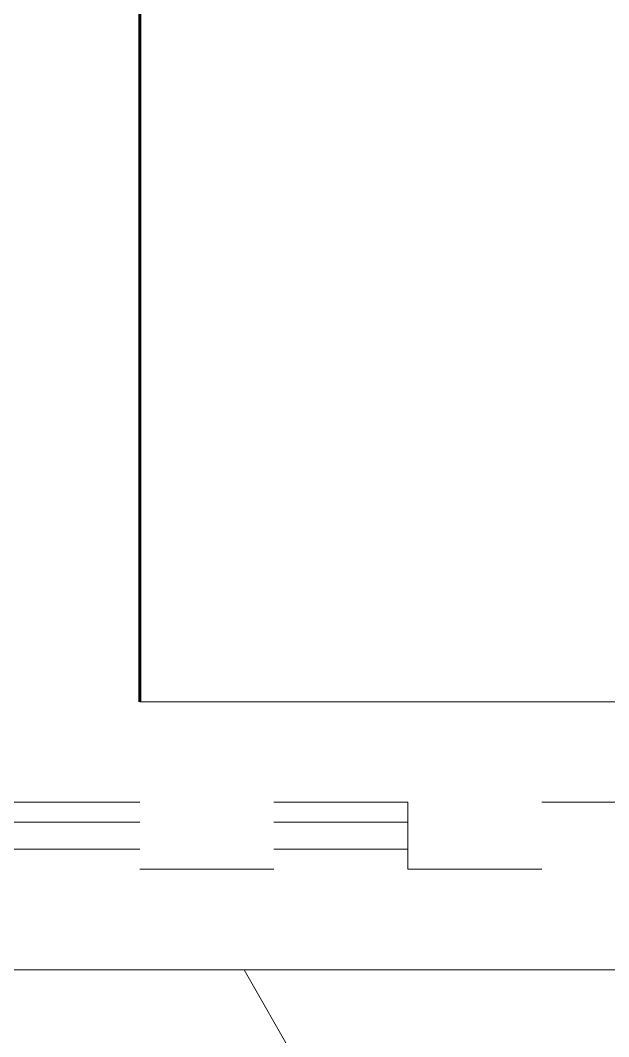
# Model space of a CAD drawing. Header units: millimetres. Extents: x 72 to 2370, y -203 to 794.
# Drawn here: x 1875.085 to 1875.524, y 287.93 to 288.689 of the extents above; entities that cross this region are included whole.
import ezdxf

# ---------------------------------------------------------------- set-up
doc = ezdxf.new("R2010")
doc.units = ezdxf.units.MM
doc.linetypes.add('ACAD_ISO03W100', pattern=[30, 12, -18])
for name, color, linetype, lineweight in [('01_Fina', 250, 'Continuous', 15), ('envolvente', 164, 'Continuous', 60), ('ventanas', 132, 'Continuous', 9)]:
    doc.layers.add(name, color=color, linetype=linetype, lineweight=lineweight)

msp = doc.modelspace()

# ---------------------------------------------------------------- linework, layer by layer
at = {"layer": '01_Fina', "color": 252, "linetype": 'Continuous', "lineweight": 9, "true_color": 0x939598}
msp.add_lwpolyline([(1875.2517, 287.98009), (1875.95627, 286.74979), (1877.82627, 285.18979), (1880.16627, 282.99979), (1882.21627, 279.68979), (1883.08627, 277.44979), (1883.66627, 275.04979), (1884.61627, 272.89979), (1885.43627, 270.49979), (1886.03627, 267.85979), (1886.39627, 265.76979), (1886.05627, 263.30979), (1885.47627, 260.44979), (1885.48627, 258.50979), (1886.95627, 254.43979)], dxfattribs=at)
at = {"layer": 'envolvente'}
msp.add_line((1875.17387, 291.88009), (1875.17387, 288.18009), dxfattribs=at)
at = {"layer": 'envolvente', "lineweight": 9}
for p, q in [((1875.17387, 288.18009), (1875.77387, 288.18009)), ((1877.47387, 287.98009), (1873.47387, 287.98009))]:
    msp.add_line(p, q, dxfattribs=at)
at = {"layer": 'ventanas', "linetype": 'ACAD_ISO03W100', "ltscale": 0.001}
for p, q in [((1873.47387, 288.10509), (1875.47387, 288.10509)), ((1875.37387, 288.10509), (1875.37387, 288.05509)), ((1875.47387, 288.10509), (1877.47387, 288.10509)), ((1875.37387, 288.09009), (1874.52387, 288.09009)), ((1875.37387, 288.07009), (1874.52387, 288.07009)), ((1875.47387, 288.05509), (1873.47387, 288.05509)), ((1877.47387, 288.05509), (1875.47387, 288.05509))]:
    msp.add_line(p, q, dxfattribs=at)

doc.saveas('drawing.dxf')
